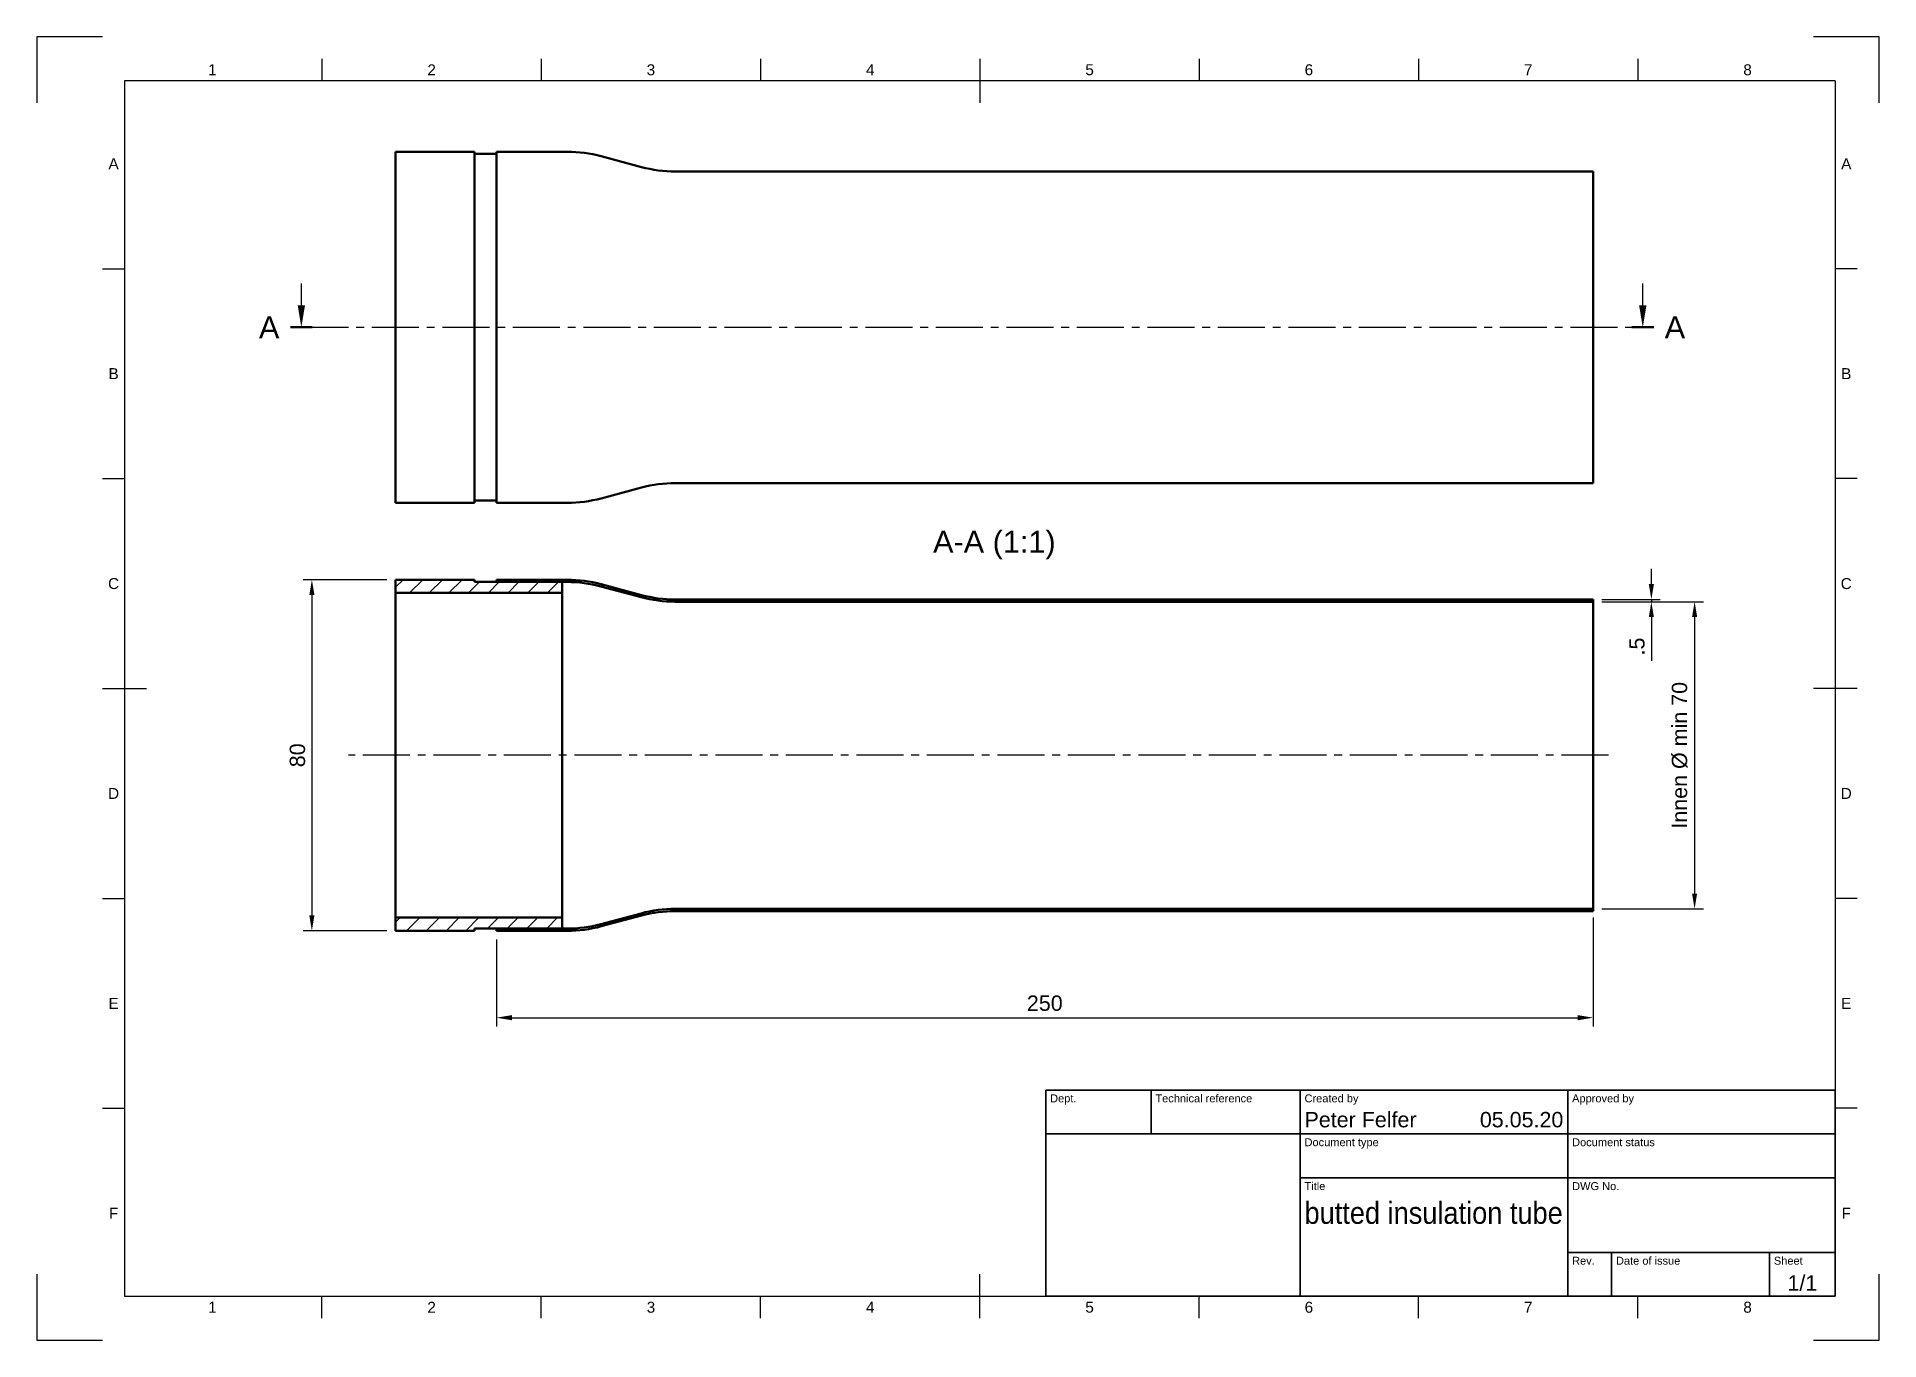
# Model space of a CAD drawing. Header units: millimetres. Extents: x 0 to 420, y 0 to 297.
import ezdxf
from ezdxf.enums import TextEntityAlignment as Align

# ---------------------------------------------------------------- set-up
doc = ezdxf.new("R2010")
doc.units = ezdxf.units.MM
doc.header["$LTSCALE"] = 0.75
doc.linetypes.add('CENTER2', pattern=[28.575, 19.05, -3.175, 3.175, -3.175])
for name, color, linetype, lineweight in [('Border', 7, 'Continuous', 25), ('FD_Dimensions', 7, 'Continuous', 25), ('Hatching', 7, 'Continuous', 25), ('Section Lines', 7, 'Continuous', 25), ('Smart Centers', 7, 'CENTER2', 25), ('TitleBlock', 7, 'Continuous', 35), ('View Labels', 7, 'Continuous', 25), ('Visible', 7, 'Continuous', 50)]:
    doc.layers.add(name, color=color, linetype=linetype, lineweight=lineweight)
doc.styles.add('FusionTitle', font='')
doc.styles.get("Standard").update_dxf_attribs({"font": 'arial.ttf'})
doc.styles.get('FusionTitle').set_extended_font_data('Arial Unicode MS')
doc.dimstyles.new('Dim-ISO-25', dxfattribs={"dimtxt": 3.5, "dimasz": 3.5, "dimexe": 2, "dimexo": 2, "dimgap": 1.5, "dimtad": 1, "dimzin": 12, "dimdsep": 46, "dimtxsty": 'Standard', "dimcen": 0, "dimazin": 3, "dimtp": 0.1, "dimtm": 0.1, "dimtfac": 0.714, "dimtmove": 0, "dimatfit": 3, "dimfxl": 1, "dimtzin": 12, "dimarcsym": 0})

# ---------------------------------------------------------------- blocks, each defined once
blk = doc.blocks.new('ISO_A3_SHEET')
at = {"layer": 'Border'}
for p, q in [((15, 297), (0, 297)), ((0, 297), (0, 282)), ((420, 297), (405, 297)), ((420, 282), (420, 297)), ((65, 292), (65, 287)), ((115, 292), (115, 287)), ((165, 292), (165, 287)), ((215, 292), (215, 282)), ((265, 292), (265, 287)), ((315, 292), (315, 287)), ((365, 292), (365, 287)), ((410, 287), (20, 287)), ((20, 287), (20, 10)), ((410, 287), (410, 10)), ((15, 244.16666), (20, 244.16666)), ((415, 244.16666), (410, 244.16666)), ((15, 196.33333), (20, 196.33333)), ((415, 196.33333), (410, 196.33333)), ((15, 148.5), (25, 148.5)), ((415, 148.5), (405, 148.5)), ((15, 100.66667), (20, 100.66667)), ((415, 100.66667), (410, 100.66667)), ((15, 52.83334), (20, 52.83334)), ((415, 52.83334), (410, 52.83334)), ((0, 15), (0, 0)), ((215, 5), (215, 15)), ((420, 0), (420, 15)), ((20, 10), (410, 10)), ((65, 5), (65, 10)), ((115, 5), (115, 10)), ((165, 5), (165, 10)), ((265, 5), (265, 10)), ((315, 5), (315, 10)), ((365, 5), (365, 10)), ((0, 0), (15, 0)), ((405, 0), (420, 0))]:
    blk.add_line(p, q, dxfattribs=at)
at = {"layer": 'Border', "style": 'FusionTitle'}
for s, p in [('1', (40, 289.5)), ('2', (90, 289.5)), ('3', (140, 289.5)), ('4', (190, 289.5)), ('5', (240, 289.5)), ('6', (290, 289.5)), ('7', (340, 289.5)), ('8', (390, 289.5)), ('A', (17.5, 268.08333)), ('A', (412.5, 268.08333)), ('B', (17.5, 220.25)), ('B', (412.5, 220.25)), ('C', (17.5, 172.41667)), ('C', (412.5, 172.41667)), ('D', (17.5, 124.58334)), ('D', (412.5, 124.58334)), ('E', (17.5, 76.75001)), ('E', (412.5, 76.75001)), ('F', (17.5, 28.91668)), ('F', (412.5, 28.91668)), ('1', (40, 7.5)), ('2', (90, 7.5)), ('3', (140, 7.5)), ('4', (190, 7.5)), ('5', (240, 7.5)), ('6', (290, 7.5)), ('7', (340, 7.5)), ('8', (390, 7.5))]:
    blk.add_text(s, height=2.5, dxfattribs=at).set_placement(p, align=Align.MIDDLE)
blk = doc.blocks.new('ISO_TITLEBLOCK')
at = {"layer": 'TitleBlock'}
for p, q in [((0, 47), (-180, 47)), ((-180, 47), (-180, 0)), ((-156, 37), (-156, 47)), ((-122, 0), (-122, 47)), ((-61, 0), (-61, 47)), ((0, 0), (0, 47)), ((-180, 37), (0, 37)), ((-122, 27), (0, 27)), ((-61, 10), (0, 10)), ((-51, 0), (-51, 10)), ((-15, 0), (-15, 10)), ((-180, 0), (0, 0))]:
    blk.add_line(p, q, dxfattribs=at)
at = {"layer": 'TitleBlock', "style": 'FusionTitle'}
for s, p in [('Dept.', (-179, 46)), ('Technical reference', (-155, 46)), ('Created by', (-121, 46)), ('Approved by', (-60, 46)), ('Document type', (-121, 36)), ('Document status', (-60, 36)), ('Title', (-121, 26)), ('DWG No.', (-60, 26)), ('Rev.', (-60, 9)), ('Date of issue', (-50, 9)), ('Sheet', (-14, 9))]:
    blk.add_text(s, height=1.8, dxfattribs=at).set_placement(p, align=Align.TOP_LEFT)
for tag, p, height in [('DEPT', (-179, 38.5), 3.5), ('TECHNICAL_REFERENCE', (-155, 38.5), 3.5), ('CREATED_BY', (-121, 38.5), 3.5), ('APPROVED_BY', (-60, 38.5), 3.5), ('DOCUMENT_TYPE', (-121, 28.5), 3.5), ('DOCUMENT_STATUS', (-60, 28.5), 3.5), ('TITLE_1', (-121, 16.5), 5), ('TITLE_2', (-121, 9), 5), ('TITLE_3', (-121, 1.5), 5), ('DATE_OF_ISSUE', (-50, 1.5), 3.5)]:
    blk.add_attdef(tag, p, '', height=height, dxfattribs=at)
for tag, p in [('CREATED_DATE', (-62, 38.5)), ('APPROVED_DATE', (-1, 38.5))]:
    blk.add_attdef(tag, text='', height=3.5, dxfattribs=at).set_placement(p, align=Align.RIGHT)
for tag, height, p in [('DRAWING_NUMBER', 5, (-30.5, 16.6)), ('REV', 3.5, (-56, 3.1)), ('SHEET', 3.5, (-7.5, 3.1))]:
    blk.add_attdef(tag, text='', height=height, dxfattribs=at).set_placement(p, align=Align.MIDDLE)
blk = doc.blocks.new('*U5')
at = {"layer": 'Smart Centers', "color": 0, "ltscale": 0.75, "transparency": 16777216}
blk.add_line((-189.890334, 0), (115.922585, 0), dxfattribs=at)
blk = doc.blocks.new('*U6')
at = {"layer": 'Smart Centers', "color": 0, "ltscale": 0.75, "transparency": 16777216}
blk.add_line((108.095185, 0), (-179.123149, 0), dxfattribs=at)
blk = doc.blocks.new('*D12')
at = {"layer": 'Defpoints', "color": 0, "transparency": 16777216}
for p in [(81.786888, 173.279655), (62.701714, 93.279655), (81.786888, 93.279655)]:
    blk.add_point(p, dxfattribs=at)
at = {"layer": 'FD_Dimensions', "lineweight": -2, "transparency": 16777216}
for p, q in [((79.786888, 173.279655), (60.701714, 173.279655)), ((62.701714, 169.779655), (62.701714, 96.779655)), ((79.786888, 93.279655), (60.701714, 93.279655))]:
    blk.add_line(p, q, dxfattribs=at)
at = {"layer": 'FD_Dimensions', "transparency": 16777216}
for points in [[(62.118381, 169.779655), (63.285047, 169.779655), (62.701714, 173.279655)], [(62.118381, 96.779655), (63.285047, 96.779655), (62.701714, 93.279655)]]:
    blk.add_solid(points, dxfattribs=at)
at = {"layer": 'FD_Dimensions', "color": 0, "transparency": 16777216, "insert": (59.414709, 133.279655), "char_height": 3.5, "attachment_point": 5, "rotation": 90}
blk.add_mtext('80', dxfattribs=at)
blk = doc.blocks.new('*D13')
at = {"layer": 'Defpoints', "color": 0, "transparency": 16777216}
for p in [(354.786888, 168.779655), (354.786888, 168.279655), (368.070091, 168.279655)]:
    blk.add_point(p, dxfattribs=at)
at = {"layer": 'FD_Dimensions', "lineweight": -2, "transparency": 16777216}
for p, q in [((368.070091, 172.279655), (368.070091, 175.779655)), ((356.786888, 168.779655), (370.070091, 168.779655)), ((356.786888, 168.279655), (370.070091, 168.279655)), ((368.070091, 168.779655), (368.070091, 168.279655)), ((368.070091, 164.779655), (368.070091, 154.841729))]:
    blk.add_line(p, q, dxfattribs=at)
at = {"layer": 'FD_Dimensions', "transparency": 16777216}
for points in [[(367.486758, 172.279655), (368.653425, 172.279655), (368.070091, 168.779655)], [(367.486758, 164.779655), (368.653425, 164.779655), (368.070091, 168.279655)]]:
    blk.add_solid(points, dxfattribs=at)
at = {"layer": 'FD_Dimensions', "color": 0, "transparency": 16777216, "insert": (364.790248, 158.060692), "char_height": 3.5, "attachment_point": 5, "rotation": 90}
blk.add_mtext('.5', dxfattribs=at)
blk = doc.blocks.new('*D14')
at = {"layer": 'Defpoints', "color": 0, "transparency": 16777216}
for p in [(354.786888, 168.279655), (354.786888, 98.279655), (377.926327, 98.279655)]:
    blk.add_point(p, dxfattribs=at)
at = {"layer": 'FD_Dimensions', "lineweight": -2, "transparency": 16777216}
for p, q in [((356.786888, 168.279655), (379.926327, 168.279655)), ((377.926327, 164.779655), (377.926327, 101.779655)), ((356.786888, 98.279655), (379.926327, 98.279655))]:
    blk.add_line(p, q, dxfattribs=at)
at = {"layer": 'FD_Dimensions', "transparency": 16777216}
for points in [[(377.342994, 164.779655), (378.509661, 164.779655), (377.926327, 168.279655)], [(377.342994, 101.779655), (378.509661, 101.779655), (377.926327, 98.279655)]]:
    blk.add_solid(points, dxfattribs=at)
at = {"layer": 'FD_Dimensions', "color": 0, "transparency": 16777216, "insert": (374.541436, 133.279655), "char_height": 3.5, "attachment_point": 5, "rotation": 90}
blk.add_mtext('Innen %%C min 70', dxfattribs=at)
blk = doc.blocks.new('*D15')
at = {"layer": 'Defpoints', "color": 0, "transparency": 16777216}
for p in [(354.786888, 98.279655), (104.786888, 93.279655), (354.786888, 73.480665)]:
    blk.add_point(p, dxfattribs=at)
at = {"layer": 'FD_Dimensions', "lineweight": -2, "transparency": 16777216}
for p, q in [((354.786888, 96.279655), (354.786888, 71.480665)), ((104.786888, 91.279655), (104.786888, 71.480665)), ((108.286888, 73.480665), (351.286888, 73.480665))]:
    blk.add_line(p, q, dxfattribs=at)
at = {"layer": 'FD_Dimensions', "transparency": 16777216}
for points in [[(108.286888, 74.063998), (108.286888, 72.897332), (104.786888, 73.480665)], [(351.286888, 74.063998), (351.286888, 72.897332), (354.786888, 73.480665)]]:
    blk.add_solid(points, dxfattribs=at)
at = {"layer": 'FD_Dimensions', "color": 0, "transparency": 16777216, "insert": (229.786888, 76.767671), "char_height": 3.5, "attachment_point": 5}
blk.add_mtext('250', dxfattribs=at)

msp = doc.modelspace()

# ---------------------------------------------------------------- hatches: boundary and pattern name
at = {"layer": 'Hatching'}
h = msp.add_hatch(dxfattribs=at)
h.set_pattern_fill('ANSI31', color=256, style=0)
h.paths.add_polyline_path([(81.787, 93.28), (99.787, 93.28), (99.787, 93.78), (104.787, 93.78), (119.787, 93.78), (119.787, 96.28), (81.787, 96.28)], flags=0)
h.paths.add_polyline_path([(99.787, 173.28), (81.787, 173.28), (81.787, 170.28), (119.787, 170.28), (119.787, 172.78), (104.787, 172.78), (99.787, 172.78)], flags=0)
h = msp.add_hatch(dxfattribs=at)
h.set_pattern_fill('ANSI31', color=256, angle=90, style=0)
edge = h.paths.add_edge_path(flags=0)
edge.add_ellipse((120.903, 123.28), major_axis=(0, -30), ratio=1, start_angle=360, end_angle=375)
edge.add_line((128.668, 94.302), (137.832, 96.757))
edge.add_ellipse((145.597, 67.78), major_axis=(-7.765, 28.978), ratio=1, start_angle=345, end_angle=360, ccw=False)
edge.add_line((145.597, 97.78), (354.787, 97.78))
edge.add_line((354.787, 97.78), (354.787, 98.28))
edge.add_line((354.787, 98.28), (145.531, 98.28))
edge.add_ellipse((145.531, 68.28), major_axis=(0, 30), ratio=1, start_angle=360, end_angle=375)
edge.add_line((137.766, 97.257), (128.602, 94.802))
edge.add_ellipse((120.837, 123.78), major_axis=(7.765, -28.978), ratio=1, start_angle=345, end_angle=360, ccw=False)
edge.add_line((120.837, 93.78), (119.787, 93.78))
edge.add_line((119.787, 93.78), (104.787, 93.78))
edge.add_line((104.787, 93.78), (104.787, 93.28))
edge.add_line((104.787, 93.28), (120.903, 93.28))
edge = h.paths.add_edge_path(flags=0)
edge.add_ellipse((120.903, 143.28), major_axis=(7.765, 28.978), ratio=1, start_angle=360, end_angle=375)
edge.add_line((120.903, 173.28), (104.787, 173.28))
edge.add_line((104.787, 173.28), (104.787, 172.78))
edge.add_line((104.787, 172.78), (119.787, 172.78))
edge.add_line((119.787, 172.78), (120.837, 172.78))
edge.add_ellipse((120.837, 142.78), major_axis=(0, 30), ratio=1, start_angle=345, end_angle=360, ccw=False)
edge.add_line((128.602, 171.757), (137.766, 169.302))
edge.add_ellipse((145.531, 198.28), major_axis=(-7.765, -28.978), ratio=1, start_angle=360, end_angle=375)
edge.add_line((145.531, 168.28), (354.787, 168.28))
edge.add_line((354.787, 168.28), (354.787, 168.78))
edge.add_line((354.787, 168.78), (145.597, 168.78))
edge.add_ellipse((145.597, 198.78), major_axis=(0, -30), ratio=1, start_angle=-15, end_angle=0, ccw=False)
edge.add_line((137.832, 169.802), (128.668, 172.257))

# ---------------------------------------------------------------- linework, layer by layer
at = {"layer": 'Section Lines'}
for p, q in [((60.301, 235.813), (60.301, 240.813)), ((366.114, 235.813), (366.114, 240.813))]:
    msp.add_line(p, q, dxfattribs=at)
at = {"layer": 'Section Lines', "lineweight": 50}
for p, q in [((57.801, 230.813), (62.801, 230.813)), ((368.614, 230.813), (363.614, 230.813))]:
    msp.add_line(p, q, dxfattribs=at)
at = {"layer": 'Section Lines'}
for points in [[(61.135, 235.813), (60.301, 230.813), (59.468, 235.813)], [(366.948, 235.813), (366.114, 230.813), (365.281, 235.813)]]:
    msp.add_solid(points, dxfattribs=at)
at = {"layer": 'Visible'}
for p, q in [((81.787, 190.813), (81.787, 270.813)), ((81.787, 270.813), (99.787, 270.813)), ((99.787, 190.813), (99.787, 270.813)), ((99.787, 270.313), (104.787, 270.313)), ((104.787, 190.813), (104.787, 270.813)), ((104.787, 270.813), (120.903, 270.813)), ((137.832, 267.335), (128.668, 269.791)), ((145.597, 266.313), (354.787, 266.313)), ((354.787, 195.313), (354.787, 266.313)), ((137.832, 194.291), (128.668, 191.835)), ((145.597, 195.313), (354.787, 195.313)), ((81.787, 190.813), (99.787, 190.813)), ((99.787, 191.313), (104.787, 191.313)), ((104.787, 190.813), (120.903, 190.813))]:
    msp.add_line(p, q, dxfattribs=at)
at = {"layer": 'Visible', "extrusion": (-1e-16, -1, 0)}
for p, q in [((99.787, 173.28), (81.787, 173.28)), ((81.787, 173.28), (81.787, 170.28)), ((99.787, 172.78), (99.787, 173.28)), ((119.787, 172.78), (99.787, 172.78)), ((120.903, 173.28), (104.787, 173.28)), ((104.787, 173.28), (104.787, 172.78)), ((104.787, 172.78), (120.837, 172.78)), ((119.787, 170.28), (119.787, 172.78)), ((137.832, 169.802), (128.668, 172.257)), ((81.787, 170.28), (119.787, 170.28)), ((81.787, 96.28), (81.787, 170.28)), ((119.787, 96.28), (119.787, 170.28)), ((128.602, 171.757), (137.766, 169.302)), ((145.531, 168.28), (354.787, 168.28)), ((354.787, 168.78), (145.597, 168.78)), ((354.787, 168.28), (354.787, 168.78)), ((354.787, 98.28), (354.787, 168.28)), ((137.766, 97.257), (128.602, 94.802)), ((128.668, 94.302), (137.832, 96.757)), ((354.787, 98.28), (145.531, 98.28)), ((145.597, 97.78), (354.787, 97.78)), ((354.787, 97.78), (354.787, 98.28)), ((119.787, 96.28), (81.787, 96.28)), ((81.787, 96.28), (81.787, 93.28)), ((81.787, 93.28), (99.787, 93.28)), ((99.787, 93.28), (99.787, 93.78)), ((99.787, 93.78), (119.787, 93.78)), ((120.837, 93.78), (104.787, 93.78)), ((104.787, 93.78), (104.787, 93.28)), ((104.787, 93.28), (120.903, 93.28)), ((119.787, 93.78), (119.787, 96.28))]:
    msp.add_line(p, q, dxfattribs=at)
at = {"layer": 'Visible', "extrusion": (0, 0, -1)}
for centre, start, end in [((-120.903, 240.813), 90, 105), ((-145.597, 296.313), 270, 285), ((-145.597, 165.313), 75, 90), ((-120.903, 220.813), 255, 270), ((-120.837, 142.78), 90, 105), ((-145.597, 198.78), 270, 285), ((-145.597, 67.78), 75, 90), ((-120.837, 123.78), 255, 270)]:
    msp.add_arc(centre, 30, start, end, dxfattribs=at)
at = {"layer": 'Visible'}
for centre, start, end in [((120.903, 143.28), 75, 90), ((145.531, 198.28), 255, 270), ((145.531, 68.28), 90, 105), ((120.903, 123.28), 270, 285)]:
    msp.add_arc(centre, 30, start, end, dxfattribs=at)

# ---------------------------------------------------------------- block references
at = {"layer": 'Border'}
msp.add_blockref('ISO_A3_SHEET', (0, 0), dxfattribs=at)
at = {"layer": 'Smart Centers', "ltscale": 0.75}
for name, p in [('*U5', (250.192, 230.813)), ('*U6', (250.192, 133.28))]:
    msp.add_blockref(name, p, dxfattribs=at)
at = {"layer": 'TitleBlock'}
ref = msp.add_blockref('ISO_TITLEBLOCK', (410, 10), dxfattribs=at)
ref.add_attrib('CREATED_DATE', '05.05.20', dxfattribs={"height": 3.5, "style": 'FusionTitle'}).set_placement((348, 48.5), align=Align.RIGHT)
ref.add_attrib('SHEET', '1/1', dxfattribs={"height": 3.5, "style": 'FusionTitle'}).set_placement((402.5, 13.1), align=Align.MIDDLE)
ref.add_attrib('TITLE_1', 'butted insulation tube', (289, 26.5), dxfattribs={"height": 5, "style": 'FusionTitle', "width": 0.886632})
ref.add_attrib('CREATED_BY', 'Peter Felfer', (289, 48.5), dxfattribs={"height": 3.5, "style": 'FusionTitle'})

# ---------------------------------------------------------------- texts
at = {"layer": 'Section Lines', "char_height": 5, "attachment_point": 5}
for insert in [(52.967, 230.813), (373.449, 230.813)]:
    msp.add_mtext('A', dxfattribs=dict(at, insert=insert))
at = {"layer": 'View Labels', "insert": (218.287, 177.943), "char_height": 5, "width": 30.21487, "attachment_point": 8}
msp.add_mtext('A-A (1:1)', dxfattribs=at)

# ---------------------------------------------------------------- dimensions: what is measured, and where the dimension line sits
at = {"layer": 'FD_Dimensions'}
for base, p1, p2, angle, picture, middle in [((62.702, 93.28), (81.787, 173.28), (81.787, 93.28), 270, '*D12', (59.415, 133.28)), ((368.07, 168.28), (354.787, 168.78), (354.787, 168.28), 270, '*D13', (364.79, 158.061)), ((354.787, 73.481), (104.787, 93.28), (354.787, 98.28), 180, '*D15', (229.787, 76.768))]:
    dim = msp.add_linear_dim(base=base, p1=p1, p2=p2, angle=angle, dimstyle='Dim-ISO-25', override={"dimlfac": 1, "dimclrd": 256, "dimclre": 256}, dxfattribs=at)
    dim.commit()
    dim.dimension.update_dxf_attribs({"geometry": picture, "text_midpoint": middle})
dim = msp.add_linear_dim(base=(377.926, 98.28), p1=(354.787, 168.28), p2=(354.787, 98.28), angle=90, text='Innen %%C min 70', dimstyle='Dim-ISO-25', override={"dimlfac": 1, "dimclrd": 256, "dimclre": 256}, dxfattribs=at)
dim.commit()
dim.dimension.update_dxf_attribs({"geometry": '*D14', "text_midpoint": (374.541, 133.28)})

doc.saveas('drawing.dxf')
